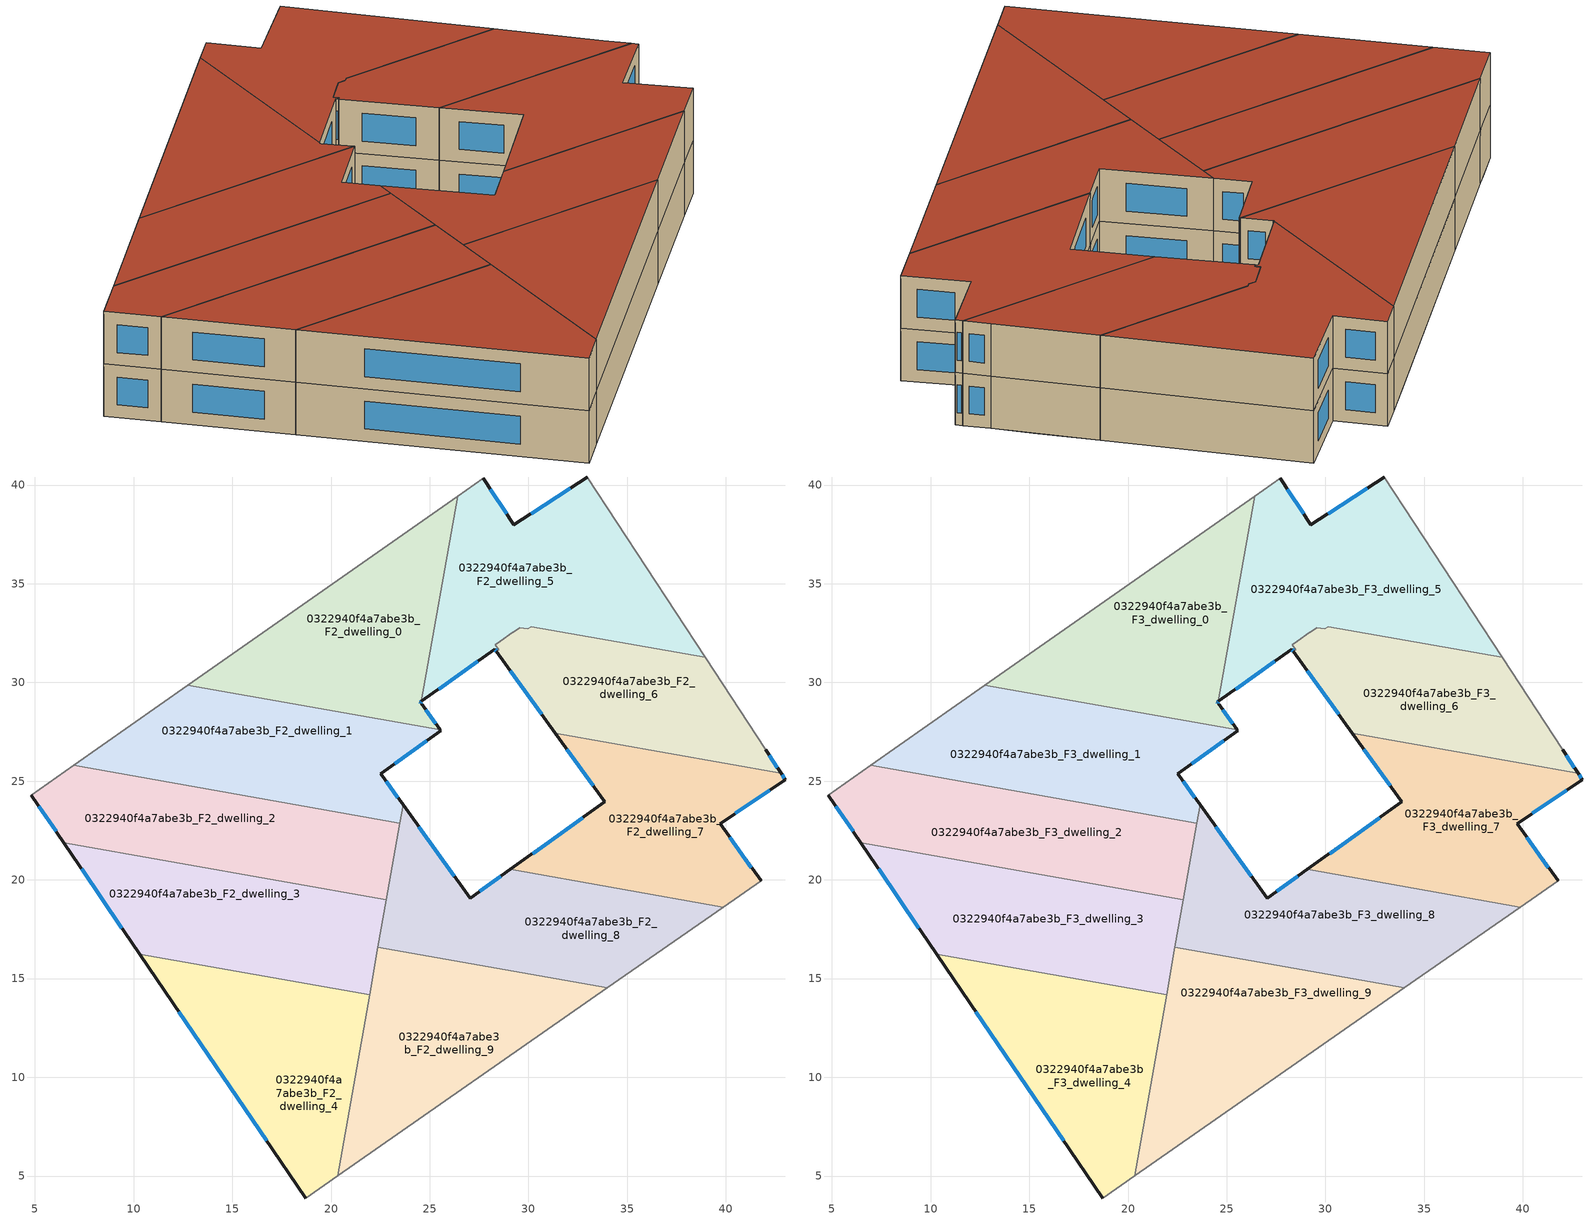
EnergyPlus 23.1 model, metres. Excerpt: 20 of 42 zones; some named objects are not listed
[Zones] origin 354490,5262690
0322940f4a7abe3b_F2_dwelling_0
 floor adiabatic (EU_floor_Construction): 24.65,38.19 25.58,34.67 24.58,29.04 24.52,29 25.53,27.59 22,28.22 15.22,31.58 z6
 floor to 0322940f4a7abe3b_F1_dwelling_3 (EU_floor_Construction): 22,28.22 12.75,29.86 15.22,31.58 z6
 floor to 0322940f4a7abe3b_F1_dwelling_1 (EU_floor_Construction): 26.42,39.43 25.58,34.67 24.65,38.19 z6
 wall outside (EU_wall_Construction): 25.53,27.59 24.56,28.94 24.52,29 24.58,29.04 z6:9
 wall adiabatic (EU_wall_Construction): 26.42,39.43 12.75,29.86 z6:9
 wall to 0322940f4a7abe3b_F2_dwelling_5 (EU_wall_Construction): 24.58,29.04 26.42,39.43 z6:9
 wall to 0322940f4a7abe3b_F2_dwelling_1 (EU_wall_Construction): 12.75,29.86 25.53,27.59 z6:9
 window (EU_Window_Construction): 24.54,29.01 24.57,29.03 / 24.55,28.95 24.53,28.98 / 25.3,27.91 24.79,28.63 z6.7:8.3
0322940f4a7abe3b_F2_dwelling_1
 floor to 0322940f4a7abe3b_F1_dwelling_3 (EU_floor_Construction): 24.66,26.9 22.52,25.38 22.6,25.26 9.45,25.36 6.96,25.8 12.75,29.85 22.01,28.21 z6
 floor to 0322940f4a7abe3b_F1_dwelling_4 (EU_floor_Construction): 22.6,25.26 23.53,23.98 21.07,23.3 9.45,25.36 z6
 floor adiabatic (EU_floor_Construction): 25.53,27.59 25.57,27.55 24.66,26.9 22.01,28.21 z6
 floor to 0322940f4a7abe3b_F1_dwelling_5 (EU_floor_Construction): 23.53,23.98 23.65,23.8 23.49,22.87 21.07,23.3 z6
 wall outside (EU_wall_Construction): 23.65,23.8 22.52,25.38 25.57,27.55 25.53,27.59 z6:9
 wall to 0322940f4a7abe3b_F2_dwelling_2 (EU_wall_Construction): 6.96,25.8 23.49,22.87 z6:9
 wall adiabatic (EU_wall_Construction): 12.75,29.85 6.96,25.8 z6:9
 wall to 0322940f4a7abe3b_F2_dwelling_8 (EU_wall_Construction): 23.49,22.87 23.65,23.8 z6:9
 window (EU_Window_Construction): 23.24,25.89 24.85,27.04 / 23.39,24.17 22.79,25.01 z6.7:8.3
0322940f4a7abe3b_F2_dwelling_2
 floor to 0322940f4a7abe3b_F1_dwelling_4 (EU_floor_Construction): 21.07,23.3 12.21,20.87 6.46,21.89 4.82,24.29 6.36,25.38 9.45,25.36 z6
 floor to 0322940f4a7abe3b_F1_dwelling_3 (EU_floor_Construction): 9.45,25.36 6.36,25.38 6.96,25.8 z6
 floor to 0322940f4a7abe3b_F1_dwelling_5 (EU_floor_Construction): 23.49,22.87 23.34,22.01 19.71,19.54 12.21,20.87 21.07,23.3 z6
 floor to 0322940f4a7abe3b_F1_dwelling_6 (EU_floor_Construction): 23.34,22.01 22.8,18.99 19.71,19.54 z6
 wall outside (EU_wall_Construction): 4.82,24.29 6.46,21.89 z6:9
 wall to 0322940f4a7abe3b_F2_dwelling_3 (EU_wall_Construction): 6.46,21.89 22.8,18.99 z6:9
 wall adiabatic (EU_wall_Construction): 6.96,25.8 4.82,24.29 z6:9
 wall to 0322940f4a7abe3b_F2_dwelling_8 (EU_wall_Construction): 22.8,18.99 23.49,22.87 z6:9
 window (EU_Window_Construction): 5.2,23.73 6.07,22.45 z6.7:8.3
0322940f4a7abe3b_F2_dwelling_3
 floor to 0322940f4a7abe3b_F1_dwelling_5 (EU_floor_Construction): 19.71,19.54 13.92,15.59 10.31,16.23 7.95,19.7 12.21,20.87 z6
 floor to 0322940f4a7abe3b_F1_dwelling_4 (EU_floor_Construction): 12.21,20.87 7.95,19.7 6.46,21.89 z6
 floor to 0322940f4a7abe3b_F1_dwelling_7 (EU_floor_Construction): 22.62,17.97 21.95,14.17 20.03,14.51 z6
 floor to 0322940f4a7abe3b_F1_dwelling_6 (EU_floor_Construction): 22.8,18.99 22.62,17.97 20.03,14.51 13.92,15.59 19.71,19.54 z6
 wall outside (EU_wall_Construction): 6.46,21.89 10.31,16.23 z6:9
 wall to 0322940f4a7abe3b_F2_dwelling_4 (EU_wall_Construction): 10.31,16.23 21.95,14.17 z6:9
 wall to 0322940f4a7abe3b_F2_dwelling_9 (EU_wall_Construction): 21.95,14.17 22.38,16.58 z6:9
 wall to 0322940f4a7abe3b_F2_dwelling_8 (EU_wall_Construction): 22.38,16.58 22.8,18.99 z6:9
 window (EU_Window_Construction): 7.36,20.56 9.41,17.56 z6.7:8.3
0322940f4a7abe3b_F2_dwelling_4
 floor to 0322940f4a7abe3b_F1_dwelling_7 (EU_floor_Construction): 21.95,14.17 20.4,5.4 20.22,4.92 18.73,3.89 15.56,8.54 20.03,14.51 z6
 floor to 0322940f4a7abe3b_F1_dwelling_5 (EU_floor_Construction): 13.92,15.59 11.75,14.12 10.31,16.23 z6
 floor to 0322940f4a7abe3b_F1_dwelling_8 (EU_floor_Construction): 20.4,5.4 20.33,5 20.22,4.92 z6
 floor to 0322940f4a7abe3b_F1_dwelling_6 (EU_floor_Construction): 20.03,14.51 15.56,8.54 11.75,14.12 13.92,15.59 z6
 wall outside (EU_wall_Construction): 10.31,16.23 18.73,3.89 z6:9
 wall adiabatic (EU_wall_Construction): 18.73,3.89 20.33,5 z6:9
 wall to 0322940f4a7abe3b_F2_dwelling_9 (EU_wall_Construction): 20.33,5 21.95,14.17 z6:9
 window (EU_Window_Construction): 12.29,13.33 16.75,6.79 z6.7:8.3
0322940f4a7abe3b_F2_dwelling_5
 floor to 0322940f4a7abe3b_F1_dwelling_1 (EU_floor_Construction): 32.99,40.41 34.51,38.08 31.73,32.55 30.14,32.83 29.97,32.71 29.56,32.78 29.22,32.54 28.57,32.08 28.33,31.9 28.5,31.66 28.38,31.57 28.29,31.69 26.66,30.53 25.58,34.67 26.42,39.43 27.72,40.34 29.25,37.99 z6
 floor to 0322940f4a7abe3b_F1_dwelling_0 (EU_floor_Construction): 34.51,38.08 38.96,31.27 31.73,32.55 z6
 floor adiabatic (EU_floor_Construction): 25.58,34.67 26.66,30.53 24.58,29.04 z6
 wall outside (EU_wall_Construction): 24.58,29.04 28.29,31.69 28.38,31.57 / 32.99,40.41 29.25,37.99 27.72,40.34 z6:9
 wall to 0322940f4a7abe3b_F2_dwelling_6 (EU_wall_Construction): 28.38,31.57 28.5,31.66 28.33,31.9 28.57,32.08 29.22,32.54 29.56,32.78 29.97,32.71 30.14,32.83 38.96,31.27 z6:9
 wall adiabatic (EU_wall_Construction): 27.72,40.34 26.42,39.43 / 38.96,31.27 32.99,40.41 z6:9
 window (EU_Window_Construction): 28.31,31.66 28.36,31.6 / 25.45,29.66 27.42,31.07 / 28.89,38.54 28.08,39.78 / 32.11,39.84 30.13,38.55 z6.7:8.3
0322940f4a7abe3b_F2_dwelling_6
 floor to 0322940f4a7abe3b_F1_dwelling_0 (EU_floor_Construction): 38.96,31.27 40.7,28.61 34.32,26.9 31.36,27.42 30.06,29.23 31.73,32.55 z6
 floor to 0322940f4a7abe3b_F1_dwelling_10 (EU_floor_Construction): 40.7,28.61 42.01,26.59 42.8,25.4 34.32,26.9 z6
 floor to 0322940f4a7abe3b_F1_dwelling_1 (EU_floor_Construction): 31.73,32.55 30.06,29.23 28.38,31.57 28.5,31.66 28.33,31.9 28.57,32.08 29.22,32.54 29.56,32.78 29.97,32.71 30.14,32.83 z6
 wall outside (EU_wall_Construction): 42.8,25.4 42.01,26.59 / 28.38,31.57 31.36,27.42 z6:9
 wall adiabatic (EU_wall_Construction): 42.01,26.59 38.96,31.27 z6:9
 wall to 0322940f4a7abe3b_F2_dwelling_7 (EU_wall_Construction): 31.36,27.42 42.8,25.4 z6:9
 window (EU_Window_Construction): 42.61,25.68 42.2,26.31 / 29.08,30.6 30.66,28.4 z6.7:8.3
0322940f4a7abe3b_F2_dwelling_7
 floor to 0322940f4a7abe3b_F1_dwelling_10 (EU_floor_Construction): 42.8,25.4 43.01,25.08 39.71,22.84 41.78,19.95 39.87,18.62 39.12,18.76 32.23,22.78 33.86,23.95 32.16,26.32 34.32,26.9 z6
 floor to 0322940f4a7abe3b_F1_dwelling_0 (EU_floor_Construction): 34.32,26.9 32.16,26.32 31.36,27.42 z6
 floor to 0322940f4a7abe3b_F1_dwelling_9 (EU_floor_Construction): 39.12,18.76 29.09,20.53 32.23,22.78 z6
 wall outside (EU_wall_Construction): 31.36,27.42 33.86,23.95 29.09,20.53 / 41.78,19.95 39.71,22.84 43.01,25.08 42.8,25.4 z6:9
 wall adiabatic (EU_wall_Construction): 39.87,18.62 41.78,19.95 z6:9
 wall to 0322940f4a7abe3b_F2_dwelling_8 (EU_wall_Construction): 29.09,20.53 39.87,18.62 z6:9
 window (EU_Window_Construction): 32.74,23.15 30.21,21.33 / 31.95,26.61 33.28,24.76 / 42.96,25.15 42.85,25.32 / 40.48,23.36 42.23,24.55 / 41.29,20.63 40.19,22.16 z6.7:8.3
0322940f4a7abe3b_F2_dwelling_8
 floor to 0322940f4a7abe3b_F1_dwelling_6 (EU_floor_Construction): 24.41,22.74 25.28,21.53 22.62,17.97 23.34,22.01 z6
 floor to 0322940f4a7abe3b_F1_dwelling_9 (EU_floor_Construction): 39.12,18.76 39.63,18.46 33.99,14.53 29.32,15.35 28.69,20.25 29.09,20.53 z6
 floor to 0322940f4a7abe3b_F1_dwelling_10 (EU_floor_Construction): 39.87,18.62 39.63,18.46 39.12,18.76 z6
 floor adiabatic (EU_floor_Construction): 23.65,23.8 24.41,22.74 23.34,22.01 z6
 floor to 0322940f4a7abe3b_F1_dwelling_8 (EU_floor_Construction): 28.69,20.25 29.32,15.35 24.57,16.19 26.16,20.31 27.05,19.07 z6
 floor to 0322940f4a7abe3b_F1_dwelling_7 (EU_floor_Construction): 25.28,21.53 26.16,20.31 24.57,16.19 22.38,16.58 22.62,17.97 z6
 wall outside (EU_wall_Construction): 29.09,20.53 27.05,19.07 23.65,23.8 z6:9
 wall adiabatic (EU_wall_Construction): 33.99,14.53 39.87,18.62 z6:9
 wall to 0322940f4a7abe3b_F2_dwelling_9 (EU_wall_Construction): 22.38,16.58 33.99,14.53 z6:9
 window (EU_Window_Construction): 28.61,20.19 27.53,19.41 / 26.25,20.18 24.45,22.69 z6.7:8.3
0322940f4a7abe3b_F2_dwelling_9
 floor to 0322940f4a7abe3b_F1_dwelling_8 (EU_floor_Construction): 29.32,15.35 29.8,11.61 20.33,5 20.4,5.4 24.57,16.19 z6
 floor to 0322940f4a7abe3b_F1_dwelling_7 (EU_floor_Construction): 24.57,16.19 20.4,5.4 22.38,16.58 z6
 floor to 0322940f4a7abe3b_F1_dwelling_9 (EU_floor_Construction): 33.99,14.53 29.8,11.61 29.32,15.35 z6
 wall adiabatic (EU_wall_Construction): 20.33,5 33.99,14.53 z6:9
0322940f4a7abe3b_F3_dwelling_0
 floor to 0322940f4a7abe3b_F2_dwelling_0 (EU_floor_Construction): 26.42,39.43 24.58,29.04 24.52,29 24.56,28.94 25.53,27.59 12.75,29.86 z9
 wall outside (EU_wall_Construction): 25.53,27.59 24.56,28.94 24.52,29 24.58,29.04 z9:12
 wall adiabatic (EU_wall_Construction): 26.42,39.43 12.75,29.86 z9:12
 wall to 0322940f4a7abe3b_F3_dwelling_5 (EU_wall_Construction): 24.58,29.04 26.42,39.43 z9:12
 wall to 0322940f4a7abe3b_F3_dwelling_1 (EU_wall_Construction): 12.75,29.86 25.53,27.59 z9:12
 window (EU_Window_Construction): 24.54,29.01 24.57,29.03 / 24.55,28.95 24.53,28.98 / 25.3,27.91 24.79,28.63 z9.7:11.3
 roof outside (EU_roof_Construction): 25.53,27.59 24.56,28.94 24.52,29 24.58,29.04 26.42,39.43 12.75,29.86 z12
0322940f4a7abe3b_F3_dwelling_1
 floor to 0322940f4a7abe3b_F2_dwelling_1 (EU_floor_Construction): 25.53,27.59 25.57,27.55 22.52,25.38 23.65,23.8 23.49,22.87 6.96,25.8 12.75,29.85 z9
 wall outside (EU_wall_Construction): 23.65,23.8 22.52,25.38 25.57,27.55 25.53,27.59 z9:12
 wall to 0322940f4a7abe3b_F3_dwelling_2 (EU_wall_Construction): 6.96,25.8 23.49,22.87 z9:12
 wall adiabatic (EU_wall_Construction): 12.75,29.85 6.96,25.8 z9:12
 wall to 0322940f4a7abe3b_F3_dwelling_8 (EU_wall_Construction): 23.49,22.87 23.65,23.8 z9:12
 window (EU_Window_Construction): 23.24,25.89 24.85,27.04 / 23.39,24.17 22.79,25.01 z9.7:11.3
 roof outside (EU_roof_Construction): 23.49,22.87 23.65,23.8 22.52,25.38 25.57,27.55 25.53,27.59 12.75,29.86 6.96,25.8 z12
0322940f4a7abe3b_F3_dwelling_2
 floor to 0322940f4a7abe3b_F2_dwelling_2 (EU_floor_Construction): 23.49,22.87 22.8,18.99 6.46,21.89 4.82,24.29 6.96,25.8 z9
 wall outside (EU_wall_Construction): 4.82,24.29 6.46,21.89 z9:12
 wall to 0322940f4a7abe3b_F3_dwelling_3 (EU_wall_Construction): 6.46,21.89 22.8,18.99 z9:12
 wall adiabatic (EU_wall_Construction): 6.96,25.8 4.82,24.29 z9:12
 wall to 0322940f4a7abe3b_F3_dwelling_8 (EU_wall_Construction): 22.8,18.99 23.49,22.87 z9:12
 window (EU_Window_Construction): 5.2,23.73 6.07,22.45 z9.7:11.3
 roof outside (EU_roof_Construction): 22.8,18.99 23.49,22.87 6.96,25.8 4.82,24.29 6.46,21.89 z12
0322940f4a7abe3b_F3_dwelling_3
 floor to 0322940f4a7abe3b_F2_dwelling_3 (EU_floor_Construction): 22.8,18.99 21.95,14.17 10.31,16.23 6.46,21.89 z9
 wall outside (EU_wall_Construction): 6.46,21.89 10.31,16.23 z9:12
 wall to 0322940f4a7abe3b_F3_dwelling_4 (EU_wall_Construction): 10.31,16.23 21.95,14.17 z9:12
 wall to 0322940f4a7abe3b_F3_dwelling_9 (EU_wall_Construction): 21.95,14.17 22.38,16.58 z9:12
 wall to 0322940f4a7abe3b_F3_dwelling_8 (EU_wall_Construction): 22.38,16.58 22.8,18.99 z9:12
 window (EU_Window_Construction): 7.36,20.56 9.41,17.56 z9.7:11.3
 roof outside (EU_roof_Construction): 21.95,14.17 22.8,18.99 6.46,21.89 10.31,16.23 z12
0322940f4a7abe3b_F3_dwelling_4
 floor to 0322940f4a7abe3b_F2_dwelling_4 (EU_floor_Construction): 21.95,14.17 20.33,5 18.73,3.89 10.31,16.23 z9
 wall outside (EU_wall_Construction): 10.31,16.23 18.73,3.89 z9:12
 wall adiabatic (EU_wall_Construction): 18.73,3.89 20.33,5 z9:12
 wall to 0322940f4a7abe3b_F3_dwelling_9 (EU_wall_Construction): 20.33,5 21.95,14.17 z9:12
 window (EU_Window_Construction): 12.29,13.33 16.75,6.79 z9.7:11.3
 roof outside (EU_roof_Construction): 20.33,5 21.95,14.17 10.31,16.23 18.73,3.89 z12
0322940f4a7abe3b_F3_dwelling_5
 floor to 0322940f4a7abe3b_F2_dwelling_5 (EU_floor_Construction): 32.99,40.41 38.96,31.27 30.14,32.83 29.97,32.71 29.56,32.78 29.22,32.54 28.57,32.08 28.33,31.9 28.5,31.66 28.38,31.57 28.29,31.69 24.58,29.04 26.42,39.43 27.72,40.34 29.25,37.99 z9
 wall outside (EU_wall_Construction): 24.58,29.04 28.29,31.69 28.38,31.57 / 32.99,40.41 29.25,37.99 27.72,40.34 z9:12
 wall to 0322940f4a7abe3b_F3_dwelling_6 (EU_wall_Construction): 28.38,31.57 28.5,31.66 28.33,31.9 28.57,32.08 29.22,32.54 29.56,32.78 29.97,32.71 30.14,32.83 38.96,31.27 z9:12
 wall adiabatic (EU_wall_Construction): 27.72,40.34 26.42,39.43 / 38.96,31.27 32.99,40.41 z9:12
 window (EU_Window_Construction): 28.31,31.66 28.36,31.6 / 25.45,29.66 27.42,31.07 / 28.89,38.54 28.08,39.78 / 32.11,39.84 30.13,38.55 z9.7:11.3
 roof outside (EU_roof_Construction): 38.96,31.27 32.99,40.41 29.25,37.99 27.72,40.34 26.42,39.43 24.58,29.04 28.29,31.69 28.38,31.57 28.5,31.66 28.33,31.9 28.57,32.08 29.22,32.54 29.56,32.78 29.97,32.71 30.14,32.83 z12
0322940f4a7abe3b_F3_dwelling_6
 floor to 0322940f4a7abe3b_F2_dwelling_6 (EU_floor_Construction): 38.96,31.27 42.01,26.59 42.8,25.4 31.36,27.42 28.38,31.57 28.5,31.66 28.33,31.9 28.57,32.08 29.22,32.54 29.56,32.78 29.97,32.71 30.14,32.83 z9
 wall outside (EU_wall_Construction): 42.8,25.4 42.01,26.59 / 28.38,31.57 31.36,27.42 z9:12
 wall adiabatic (EU_wall_Construction): 42.01,26.59 38.96,31.27 z9:12
 wall to 0322940f4a7abe3b_F3_dwelling_7 (EU_wall_Construction): 31.36,27.42 42.8,25.4 z9:12
 window (EU_Window_Construction): 42.61,25.68 42.2,26.31 / 29.08,30.6 30.66,28.4 z9.7:11.3
 roof outside (EU_roof_Construction): 42.8,25.4 42.01,26.59 38.96,31.27 30.14,32.83 29.97,32.71 29.56,32.78 29.22,32.54 28.57,32.08 28.33,31.9 28.5,31.66 28.38,31.57 31.36,27.42 z12
0322940f4a7abe3b_F3_dwelling_7
 floor to 0322940f4a7abe3b_F2_dwelling_7 (EU_floor_Construction): 42.8,25.4 43.01,25.08 39.71,22.84 41.78,19.95 39.87,18.62 29.09,20.53 33.86,23.95 31.36,27.42 z9
 wall outside (EU_wall_Construction): 31.36,27.42 33.86,23.95 29.09,20.53 / 41.78,19.95 39.71,22.84 43.01,25.08 42.8,25.4 z9:12
 wall adiabatic (EU_wall_Construction): 39.87,18.62 41.78,19.95 z9:12
 wall to 0322940f4a7abe3b_F3_dwelling_8 (EU_wall_Construction): 29.09,20.53 39.87,18.62 z9:12
 window (EU_Window_Construction): 32.74,23.15 30.21,21.33 / 31.95,26.61 33.28,24.76 / 42.96,25.15 42.85,25.32 / 40.48,23.36 42.23,24.55 / 41.29,20.63 40.19,22.16 z9.7:11.3
 roof outside (EU_roof_Construction): 41.78,19.95 39.71,22.84 43.01,25.08 42.8,25.4 31.36,27.42 33.86,23.95 29.09,20.53 39.87,18.62 z12
0322940f4a7abe3b_F3_dwelling_8
 floor to 0322940f4a7abe3b_F2_dwelling_8 (EU_floor_Construction): 39.87,18.62 33.99,14.53 22.38,16.58 23.65,23.8 27.05,19.07 29.09,20.53 z9
 wall outside (EU_wall_Construction): 29.09,20.53 27.05,19.07 23.65,23.8 z9:12
 wall adiabatic (EU_wall_Construction): 33.99,14.53 39.87,18.62 z9:12
 wall to 0322940f4a7abe3b_F3_dwelling_9 (EU_wall_Construction): 22.38,16.58 33.99,14.53 z9:12
 window (EU_Window_Construction): 28.61,20.19 27.53,19.41 / 26.25,20.18 24.45,22.69 z9.7:11.3
 roof outside (EU_roof_Construction): 39.87,18.62 29.09,20.53 27.05,19.07 23.65,23.8 22.38,16.58 33.99,14.53 z12
0322940f4a7abe3b_F3_dwelling_9
 floor to 0322940f4a7abe3b_F2_dwelling_9 (EU_floor_Construction): 33.99,14.53 20.33,5 22.38,16.58 z9
 wall adiabatic (EU_wall_Construction): 20.33,5 33.99,14.53 z9:12
 roof outside (EU_roof_Construction): 33.99,14.53 22.38,16.58 20.33,5 z12
[Building]
EU S2 Campaign: North Axis=0; Terrain=City; Solar Distribution=FullExterior
[Site:Location]
Budapest.Ferenc.Liszt.Intl.AP: Latitude=47.437; Longitude=19.256; Time Zone=1; Elevation=185
[SizingPeriod:WeatherFileDays]
AnnualSizingPeriod: Begin Month=1; Begin Day of Month=1; End Month=12; End Day of Month=31; Day of Week for Start Day=Monday; Use Weather File Daylight Saving Period=No; Use Weather File Rain and Snow Indicators=No
[MATERIAL]
EU_InternalMass_Material: Roughness=MediumRough; Thickness=0.1; Conductivity=1; Density=1800; Specific Heat=900; Thermal Absorptance=0.9; Solar Absorptance=0.7; Visible Absorptance=0.7
[MATERIAL:NOMASS] Roughness=MediumRough; Thermal Absorptance=0.9; Solar Absorptance=0.7; Visible Absorptance=0.7
Name | Thermal Resistance
EU_wall_NoMass | 0.832559
EU_roof_NoMass | 1.39638
EU_floor_NoMass | 0.872794
[WINDOWMATERIAL:SIMPLEGLAZINGSYSTEM]
EU_Window_SimpleGlazing: UFactor=2.79869; Solar Heat Gain Coefficient=0.75; Visible Transmittance=0.75
[CONSTRUCTION]
EU_wall_Construction: EU_wall_NoMass
EU_roof_Construction: EU_roof_NoMass
EU_floor_Construction: EU_floor_NoMass
EU_Window_Construction: EU_Window_SimpleGlazing
EU_InternalMass_Construction: EU_InternalMass_Material
[ZONE] Type=1; Multiplier=1; Ceiling Height=autocalculate; Floor Area=autocalculate; Part of Total Floor Area=Yes
Name | Volume
0322940f4a7abe3b_F2_dwelling_0; 0322940f4a7abe3b_F3_dwelling_0 | 210.835
0322940f4a7abe3b_F2_dwelling_1; 0322940f4a7abe3b_F3_dwelling_1 | 211.036
0322940f4a7abe3b_F2_dwelling_2; 0322940f4a7abe3b_F3_dwelling_2 | 208.719
0322940f4a7abe3b_F2_dwelling_3; 0322940f4a7abe3b_F3_dwelling_3 | 208.756
0322940f4a7abe3b_F2_dwelling_4; 0322940f4a7abe3b_F3_dwelling_4 | 208.749
0322940f4a7abe3b_F2_dwelling_5; 0322940f4a7abe3b_F3_dwelling_5 | 239.787
0322940f4a7abe3b_F2_dwelling_6 | 175.873
0322940f4a7abe3b_F3_dwelling_6 | 175.874
0322940f4a7abe3b_F2_dwelling_7; 0322940f4a7abe3b_F3_dwelling_7 | 199.908
0322940f4a7abe3b_F2_dwelling_8; 0322940f4a7abe3b_F3_dwelling_8 | 215.778
0322940f4a7abe3b_F2_dwelling_9; 0322940f4a7abe3b_F3_dwelling_9 | 208.007
[INTERNALMASS] Construction=EU_InternalMass_Construction
Name | Zone or ZoneList | Surface Area
0322940f4a7abe3b_F2_dwelling_0_EU_InternalMass | 0322940f4a7abe3b_F2_dwelling_0 | 70.2784
0322940f4a7abe3b_F2_dwelling_1_EU_InternalMass | 0322940f4a7abe3b_F2_dwelling_1 | 70.3912
0322940f4a7abe3b_F2_dwelling_2_EU_InternalMass | 0322940f4a7abe3b_F2_dwelling_2 | 69.5733
0322940f4a7abe3b_F2_dwelling_3_EU_InternalMass | 0322940f4a7abe3b_F2_dwelling_3 | 69.5853
0322940f4a7abe3b_F2_dwelling_4_EU_InternalMass | 0322940f4a7abe3b_F2_dwelling_4 | 69.5827
0322940f4a7abe3b_F2_dwelling_5_EU_InternalMass | 0322940f4a7abe3b_F2_dwelling_5 | 79.9283
0322940f4a7abe3b_F2_dwelling_6_EU_InternalMass | 0322940f4a7abe3b_F2_dwelling_6 | 58.6238
0322940f4a7abe3b_F2_dwelling_7_EU_InternalMass | 0322940f4a7abe3b_F2_dwelling_7 | 66.6361
0322940f4a7abe3b_F2_dwelling_8_EU_InternalMass | 0322940f4a7abe3b_F2_dwelling_8 | 71.9255
0322940f4a7abe3b_F2_dwelling_9_EU_InternalMass | 0322940f4a7abe3b_F2_dwelling_9 | 69.2841
0322940f4a7abe3b_F3_dwelling_0_EU_InternalMass | 0322940f4a7abe3b_F3_dwelling_0 | 70.2784
0322940f4a7abe3b_F3_dwelling_1_EU_InternalMass | 0322940f4a7abe3b_F3_dwelling_1 | 70.3912
0322940f4a7abe3b_F3_dwelling_2_EU_InternalMass | 0322940f4a7abe3b_F3_dwelling_2 | 69.5733
0322940f4a7abe3b_F3_dwelling_3_EU_InternalMass | 0322940f4a7abe3b_F3_dwelling_3 | 69.5853
0322940f4a7abe3b_F3_dwelling_4_EU_InternalMass | 0322940f4a7abe3b_F3_dwelling_4 | 69.5827
0322940f4a7abe3b_F3_dwelling_5_EU_InternalMass | 0322940f4a7abe3b_F3_dwelling_5 | 79.9283
0322940f4a7abe3b_F3_dwelling_6_EU_InternalMass | 0322940f4a7abe3b_F3_dwelling_6 | 58.6238
0322940f4a7abe3b_F3_dwelling_7_EU_InternalMass | 0322940f4a7abe3b_F3_dwelling_7 | 66.6361
0322940f4a7abe3b_F3_dwelling_8_EU_InternalMass | 0322940f4a7abe3b_F3_dwelling_8 | 71.9255
0322940f4a7abe3b_F3_dwelling_9_EU_InternalMass | 0322940f4a7abe3b_F3_dwelling_9 | 69.2841
[OTHEREQUIPMENT] Fuel Type=Electricity; Design Level Calculation Method=Watts/Area; Power per Zone Floor Area=1; Fraction Latent=0; Fraction Radiant=0; Fraction Lost=0; Carbon Dioxide Generation Rate=0; EndUse Subcategory=EU_Step8_InternalGains
Name | Zone or ZoneList or Space or SpaceList | Schedule
EU_Step8_InternalGain_0322940f4a7abe3b_F2_dwelling_0_f000 | 0322940f4a7abe3b_F2_dwelling_0 | EU_Step8_GainSchedule_0322940f4a7abe3b_F2_dwelling_0_f000
EU_Step8_InternalGain_0322940f4a7abe3b_F2_dwelling_1_f000 | 0322940f4a7abe3b_F2_dwelling_1 | EU_Step8_GainSchedule_0322940f4a7abe3b_F2_dwelling_1_f000
EU_Step8_InternalGain_0322940f4a7abe3b_F2_dwelling_2_f000 | 0322940f4a7abe3b_F2_dwelling_2 | EU_Step8_GainSchedule_0322940f4a7abe3b_F2_dwelling_2_f000
EU_Step8_InternalGain_0322940f4a7abe3b_F2_dwelling_3_f000 | 0322940f4a7abe3b_F2_dwelling_3 | EU_Step8_GainSchedule_0322940f4a7abe3b_F2_dwelling_3_f000
EU_Step8_InternalGain_0322940f4a7abe3b_F2_dwelling_4_f000 | 0322940f4a7abe3b_F2_dwelling_4 | EU_Step8_GainSchedule_0322940f4a7abe3b_F2_dwelling_4_f000
EU_Step8_InternalGain_0322940f4a7abe3b_F2_dwelling_5_f000 | 0322940f4a7abe3b_F2_dwelling_5 | EU_Step8_GainSchedule_0322940f4a7abe3b_F2_dwelling_5_f000
EU_Step8_InternalGain_0322940f4a7abe3b_F2_dwelling_6_f000 | 0322940f4a7abe3b_F2_dwelling_6 | EU_Step8_GainSchedule_0322940f4a7abe3b_F2_dwelling_6_f000
EU_Step8_InternalGain_0322940f4a7abe3b_F2_dwelling_7_f000 | 0322940f4a7abe3b_F2_dwelling_7 | EU_Step8_GainSchedule_0322940f4a7abe3b_F2_dwelling_7_f000
EU_Step8_InternalGain_0322940f4a7abe3b_F2_dwelling_8_f000 | 0322940f4a7abe3b_F2_dwelling_8 | EU_Step8_GainSchedule_0322940f4a7abe3b_F2_dwelling_8_f000
EU_Step8_InternalGain_0322940f4a7abe3b_F2_dwelling_9_f000 | 0322940f4a7abe3b_F2_dwelling_9 | EU_Step8_GainSchedule_0322940f4a7abe3b_F2_dwelling_9_f000
EU_Step8_InternalGain_0322940f4a7abe3b_F3_dwelling_0_f000 | 0322940f4a7abe3b_F3_dwelling_0 | EU_Step8_GainSchedule_0322940f4a7abe3b_F3_dwelling_0_f000
EU_Step8_InternalGain_0322940f4a7abe3b_F3_dwelling_1_f000 | 0322940f4a7abe3b_F3_dwelling_1 | EU_Step8_GainSchedule_0322940f4a7abe3b_F3_dwelling_1_f000
EU_Step8_InternalGain_0322940f4a7abe3b_F3_dwelling_2_f000 | 0322940f4a7abe3b_F3_dwelling_2 | EU_Step8_GainSchedule_0322940f4a7abe3b_F3_dwelling_2_f000
EU_Step8_InternalGain_0322940f4a7abe3b_F3_dwelling_3_f000 | 0322940f4a7abe3b_F3_dwelling_3 | EU_Step8_GainSchedule_0322940f4a7abe3b_F3_dwelling_3_f000
EU_Step8_InternalGain_0322940f4a7abe3b_F3_dwelling_4_f000 | 0322940f4a7abe3b_F3_dwelling_4 | EU_Step8_GainSchedule_0322940f4a7abe3b_F3_dwelling_4_f000
EU_Step8_InternalGain_0322940f4a7abe3b_F3_dwelling_5_f000 | 0322940f4a7abe3b_F3_dwelling_5 | EU_Step8_GainSchedule_0322940f4a7abe3b_F3_dwelling_5_f000
EU_Step8_InternalGain_0322940f4a7abe3b_F3_dwelling_6_f000 | 0322940f4a7abe3b_F3_dwelling_6 | EU_Step8_GainSchedule_0322940f4a7abe3b_F3_dwelling_6_f000
EU_Step8_InternalGain_0322940f4a7abe3b_F3_dwelling_7_f000 | 0322940f4a7abe3b_F3_dwelling_7 | EU_Step8_GainSchedule_0322940f4a7abe3b_F3_dwelling_7_f000
EU_Step8_InternalGain_0322940f4a7abe3b_F3_dwelling_8_f000 | 0322940f4a7abe3b_F3_dwelling_8 | EU_Step8_GainSchedule_0322940f4a7abe3b_F3_dwelling_8_f000
EU_Step8_InternalGain_0322940f4a7abe3b_F3_dwelling_9_f000 | 0322940f4a7abe3b_F3_dwelling_9 | EU_Step8_GainSchedule_0322940f4a7abe3b_F3_dwelling_9_f000
[ZONEVENTILATION:DESIGNFLOWRATE] Schedule=EU_AlwaysOn; Design Flow Rate Calculation Method=AirChanges/Hour; Air Changes per Hour=0.475469; Ventilation Type=Natural; Fan Pressure Rise=0; Fan Total Efficiency=1; Constant Term Coefficient=1; Temperature Term Coefficient=0; Velocity Term Coefficient=0; Velocity Squared Term Coefficient=0; Minimum Indoor Temperature=-100; Maximum Indoor Temperature=100; Delta Temperature=-100; Minimum Outdoor Temperature=-100; Maximum Outdoor Temperature=100; Maximum Wind Speed=40
Name | Zone or ZoneList or Space or SpaceList
EU_ConstantAir_0322940f4a7abe3b_F2_dwelling_0 | 0322940f4a7abe3b_F2_dwelling_0
EU_ConstantAir_0322940f4a7abe3b_F2_dwelling_1 | 0322940f4a7abe3b_F2_dwelling_1
EU_ConstantAir_0322940f4a7abe3b_F2_dwelling_2 | 0322940f4a7abe3b_F2_dwelling_2
EU_ConstantAir_0322940f4a7abe3b_F2_dwelling_3 | 0322940f4a7abe3b_F2_dwelling_3
EU_ConstantAir_0322940f4a7abe3b_F2_dwelling_4 | 0322940f4a7abe3b_F2_dwelling_4
EU_ConstantAir_0322940f4a7abe3b_F2_dwelling_5 | 0322940f4a7abe3b_F2_dwelling_5
EU_ConstantAir_0322940f4a7abe3b_F2_dwelling_6 | 0322940f4a7abe3b_F2_dwelling_6
EU_ConstantAir_0322940f4a7abe3b_F2_dwelling_7 | 0322940f4a7abe3b_F2_dwelling_7
EU_ConstantAir_0322940f4a7abe3b_F2_dwelling_8 | 0322940f4a7abe3b_F2_dwelling_8
EU_ConstantAir_0322940f4a7abe3b_F2_dwelling_9 | 0322940f4a7abe3b_F2_dwelling_9
EU_ConstantAir_0322940f4a7abe3b_F3_dwelling_0 | 0322940f4a7abe3b_F3_dwelling_0
EU_ConstantAir_0322940f4a7abe3b_F3_dwelling_1 | 0322940f4a7abe3b_F3_dwelling_1
EU_ConstantAir_0322940f4a7abe3b_F3_dwelling_2 | 0322940f4a7abe3b_F3_dwelling_2
EU_ConstantAir_0322940f4a7abe3b_F3_dwelling_3 | 0322940f4a7abe3b_F3_dwelling_3
EU_ConstantAir_0322940f4a7abe3b_F3_dwelling_4 | 0322940f4a7abe3b_F3_dwelling_4
EU_ConstantAir_0322940f4a7abe3b_F3_dwelling_5 | 0322940f4a7abe3b_F3_dwelling_5
EU_ConstantAir_0322940f4a7abe3b_F3_dwelling_6 | 0322940f4a7abe3b_F3_dwelling_6
EU_ConstantAir_0322940f4a7abe3b_F3_dwelling_7 | 0322940f4a7abe3b_F3_dwelling_7
EU_ConstantAir_0322940f4a7abe3b_F3_dwelling_8 | 0322940f4a7abe3b_F3_dwelling_8
EU_ConstantAir_0322940f4a7abe3b_F3_dwelling_9 | 0322940f4a7abe3b_F3_dwelling_9
[HVACTEMPLATE:ZONE:IDEALLOADSAIRSYSTEM] System Availability Schedule=EU_AlwaysOn; Maximum Heating Supply Air Temperature=50; Minimum Cooling Supply Air Temperature=13; Maximum Heating Supply Air Humidity Ratio=0.0156; Minimum Cooling Supply Air Humidity Ratio=0.0077; Heating Limit=NoLimit; Cooling Limit=NoLimit; Heating Availability Schedule=EU_AlwaysOn; Cooling Availability Schedule=EU_CoolingOff; Dehumidification Control Type=ConstantSensibleHeatRatio; Cooling Sensible Heat Ratio=0.7; Dehumidification Setpoint=60; Humidification Control Type=None; Humidification Setpoint=30; Outdoor Air Method=None; Outdoor Air Flow Rate per Person=0.00944; Outdoor Air Flow Rate per Zone Floor Area=0; Outdoor Air Flow Rate per Zone=0; Demand Controlled Ventilation Type=None; Outdoor Air Economizer Type=NoEconomizer; Heat Recovery Type=None; Sensible Heat Recovery Effectiveness=0.7; Latent Heat Recovery Effectiveness=0.65
Name | Template Thermostat
0322940f4a7abe3b_F2_dwelling_0 | EU_HeatOnly_0322940f4a7abe3b_F2_dwelling_0
0322940f4a7abe3b_F2_dwelling_1 | EU_HeatOnly_0322940f4a7abe3b_F2_dwelling_1
0322940f4a7abe3b_F2_dwelling_2 | EU_HeatOnly_0322940f4a7abe3b_F2_dwelling_2
0322940f4a7abe3b_F2_dwelling_3 | EU_HeatOnly_0322940f4a7abe3b_F2_dwelling_3
0322940f4a7abe3b_F2_dwelling_4 | EU_HeatOnly_0322940f4a7abe3b_F2_dwelling_4
0322940f4a7abe3b_F2_dwelling_5 | EU_HeatOnly_0322940f4a7abe3b_F2_dwelling_5
0322940f4a7abe3b_F2_dwelling_6 | EU_HeatOnly_0322940f4a7abe3b_F2_dwelling_6
0322940f4a7abe3b_F2_dwelling_7 | EU_HeatOnly_0322940f4a7abe3b_F2_dwelling_7
0322940f4a7abe3b_F2_dwelling_8 | EU_HeatOnly_0322940f4a7abe3b_F2_dwelling_8
0322940f4a7abe3b_F2_dwelling_9 | EU_HeatOnly_0322940f4a7abe3b_F2_dwelling_9
0322940f4a7abe3b_F3_dwelling_0 | EU_HeatOnly_0322940f4a7abe3b_F3_dwelling_0
0322940f4a7abe3b_F3_dwelling_1 | EU_HeatOnly_0322940f4a7abe3b_F3_dwelling_1
0322940f4a7abe3b_F3_dwelling_2 | EU_HeatOnly_0322940f4a7abe3b_F3_dwelling_2
0322940f4a7abe3b_F3_dwelling_3 | EU_HeatOnly_0322940f4a7abe3b_F3_dwelling_3
0322940f4a7abe3b_F3_dwelling_4 | EU_HeatOnly_0322940f4a7abe3b_F3_dwelling_4
0322940f4a7abe3b_F3_dwelling_5 | EU_HeatOnly_0322940f4a7abe3b_F3_dwelling_5
0322940f4a7abe3b_F3_dwelling_6 | EU_HeatOnly_0322940f4a7abe3b_F3_dwelling_6
0322940f4a7abe3b_F3_dwelling_7 | EU_HeatOnly_0322940f4a7abe3b_F3_dwelling_7
0322940f4a7abe3b_F3_dwelling_8 | EU_HeatOnly_0322940f4a7abe3b_F3_dwelling_8
0322940f4a7abe3b_F3_dwelling_9 | EU_HeatOnly_0322940f4a7abe3b_F3_dwelling_9
[SIZING:ZONE] Zone Cooling Design Supply Air Temperature Input Method=SupplyAirTemperature; Zone Cooling Design Supply Air Temperature=13; Zone Heating Design Supply Air Temperature Input Method=SupplyAirTemperature; Zone Heating Design Supply Air Temperature=50; Zone Cooling Design Supply Air Humidity Ratio=0.008; Zone Heating Design Supply Air Humidity Ratio=0.008; Cooling Design Air Flow Method=DesignDay; Cooling Design Air Flow Rate=0; Cooling Minimum Air Flow per Zone Floor Area=0.000762; Cooling Minimum Air Flow=0; Cooling Minimum Air Flow Fraction=0.2; Heating Design Air Flow Method=DesignDay; Heating Design Air Flow Rate=0; Heating Maximum Air Flow per Zone Floor Area=0.002032; Heating Maximum Air Flow=0.141576; Heating Maximum Air Flow Fraction=0.3; Account for Dedicated Outdoor Air System=No; Dedicated Outdoor Air System Control Strategy=NeutralSupplyAir; Dedicated Outdoor Air Low Setpoint Temperature for Design=autosize; Dedicated Outdoor Air High Setpoint Temperature for Design=autosize; Zone Load Sizing Method=Sensible Load Only No Latent Load; Zone Latent Cooling Design Supply Air Humidity Ratio Input Method=HumidityRatioDifference; Zone Cooling Design Supply Air Humidity Ratio Difference=0.005; Zone Latent Heating Design Supply Air Humidity Ratio Input Method=HumidityRatioDifference; Zone Humidification Design Supply Air Humidity Ratio Difference=0.005
0322940f4a7abe3b_F2_dwelling_0; 0322940f4a7abe3b_F2_dwelling_1; 0322940f4a7abe3b_F2_dwelling_2; 0322940f4a7abe3b_F2_dwelling_3; 0322940f4a7abe3b_F2_dwelling_4; 0322940f4a7abe3b_F2_dwelling_5; 0322940f4a7abe3b_F2_dwelling_6; 0322940f4a7abe3b_F2_dwelling_7; 0322940f4a7abe3b_F2_dwelling_8; 0322940f4a7abe3b_F2_dwelling_9; 0322940f4a7abe3b_F3_dwelling_0; 0322940f4a7abe3b_F3_dwelling_1; 0322940f4a7abe3b_F3_dwelling_2; 0322940f4a7abe3b_F3_dwelling_3; 0322940f4a7abe3b_F3_dwelling_4; 0322940f4a7abe3b_F3_dwelling_5; 0322940f4a7abe3b_F3_dwelling_6; 0322940f4a7abe3b_F3_dwelling_7; 0322940f4a7abe3b_F3_dwelling_8; 0322940f4a7abe3b_F3_dwelling_9
[SCHEDULE:CONSTANT]
Name | Hourly Value
EU_AlwaysOn | 1
EU_CoolingOff | 0
[SCHEDULE:FILE] Column Number=1; Rows to Skip at Top=0; Number of Hours of Data=8760; Column Separator=Comma; Interpolate to Timestep=No; Minutes per Item=60; Adjust Schedule for Daylight Savings=Yes
Name | File
EU_Step8_GainSchedule_0322940f4a7abe3b_F2_dwelling_0_f000 | ../../schedules/0322940f4a7abe3b/0322940f4a7abe3b_F2_dwelling_0_f000_gain.csv
EU_Step8_GainSchedule_0322940f4a7abe3b_F2_dwelling_1_f000 | ../../schedules/0322940f4a7abe3b/0322940f4a7abe3b_F2_dwelling_1_f000_gain.csv
EU_Step8_GainSchedule_0322940f4a7abe3b_F2_dwelling_2_f000 | ../../schedules/0322940f4a7abe3b/0322940f4a7abe3b_F2_dwelling_2_f000_gain.csv
EU_Step8_GainSchedule_0322940f4a7abe3b_F2_dwelling_3_f000 | ../../schedules/0322940f4a7abe3b/0322940f4a7abe3b_F2_dwelling_3_f000_gain.csv
EU_Step8_GainSchedule_0322940f4a7abe3b_F2_dwelling_4_f000 | ../../schedules/0322940f4a7abe3b/0322940f4a7abe3b_F2_dwelling_4_f000_gain.csv
EU_Step8_GainSchedule_0322940f4a7abe3b_F2_dwelling_5_f000 | ../../schedules/0322940f4a7abe3b/0322940f4a7abe3b_F2_dwelling_5_f000_gain.csv
EU_Step8_GainSchedule_0322940f4a7abe3b_F2_dwelling_6_f000 | ../../schedules/0322940f4a7abe3b/0322940f4a7abe3b_F2_dwelling_6_f000_gain.csv
EU_Step8_GainSchedule_0322940f4a7abe3b_F2_dwelling_7_f000 | ../../schedules/0322940f4a7abe3b/0322940f4a7abe3b_F2_dwelling_7_f000_gain.csv
EU_Step8_GainSchedule_0322940f4a7abe3b_F2_dwelling_8_f000 | ../../schedules/0322940f4a7abe3b/0322940f4a7abe3b_F2_dwelling_8_f000_gain.csv
EU_Step8_GainSchedule_0322940f4a7abe3b_F2_dwelling_9_f000 | ../../schedules/0322940f4a7abe3b/0322940f4a7abe3b_F2_dwelling_9_f000_gain.csv
EU_Step8_GainSchedule_0322940f4a7abe3b_F3_dwelling_0_f000 | ../../schedules/0322940f4a7abe3b/0322940f4a7abe3b_F3_dwelling_0_f000_gain.csv
EU_Step8_GainSchedule_0322940f4a7abe3b_F3_dwelling_1_f000 | ../../schedules/0322940f4a7abe3b/0322940f4a7abe3b_F3_dwelling_1_f000_gain.csv
EU_Step8_GainSchedule_0322940f4a7abe3b_F3_dwelling_2_f000 | ../../schedules/0322940f4a7abe3b/0322940f4a7abe3b_F3_dwelling_2_f000_gain.csv
EU_Step8_GainSchedule_0322940f4a7abe3b_F3_dwelling_3_f000 | ../../schedules/0322940f4a7abe3b/0322940f4a7abe3b_F3_dwelling_3_f000_gain.csv
EU_Step8_GainSchedule_0322940f4a7abe3b_F3_dwelling_4_f000 | ../../schedules/0322940f4a7abe3b/0322940f4a7abe3b_F3_dwelling_4_f000_gain.csv
EU_Step8_GainSchedule_0322940f4a7abe3b_F3_dwelling_5_f000 | ../../schedules/0322940f4a7abe3b/0322940f4a7abe3b_F3_dwelling_5_f000_gain.csv
EU_Step8_GainSchedule_0322940f4a7abe3b_F3_dwelling_6_f000 | ../../schedules/0322940f4a7abe3b/0322940f4a7abe3b_F3_dwelling_6_f000_gain.csv
EU_Step8_GainSchedule_0322940f4a7abe3b_F3_dwelling_7_f000 | ../../schedules/0322940f4a7abe3b/0322940f4a7abe3b_F3_dwelling_7_f000_gain.csv
EU_Step8_GainSchedule_0322940f4a7abe3b_F3_dwelling_8_f000 | ../../schedules/0322940f4a7abe3b/0322940f4a7abe3b_F3_dwelling_8_f000_gain.csv
EU_Step8_GainSchedule_0322940f4a7abe3b_F3_dwelling_9_f000 | ../../schedules/0322940f4a7abe3b/0322940f4a7abe3b_F3_dwelling_9_f000_gain.csv
